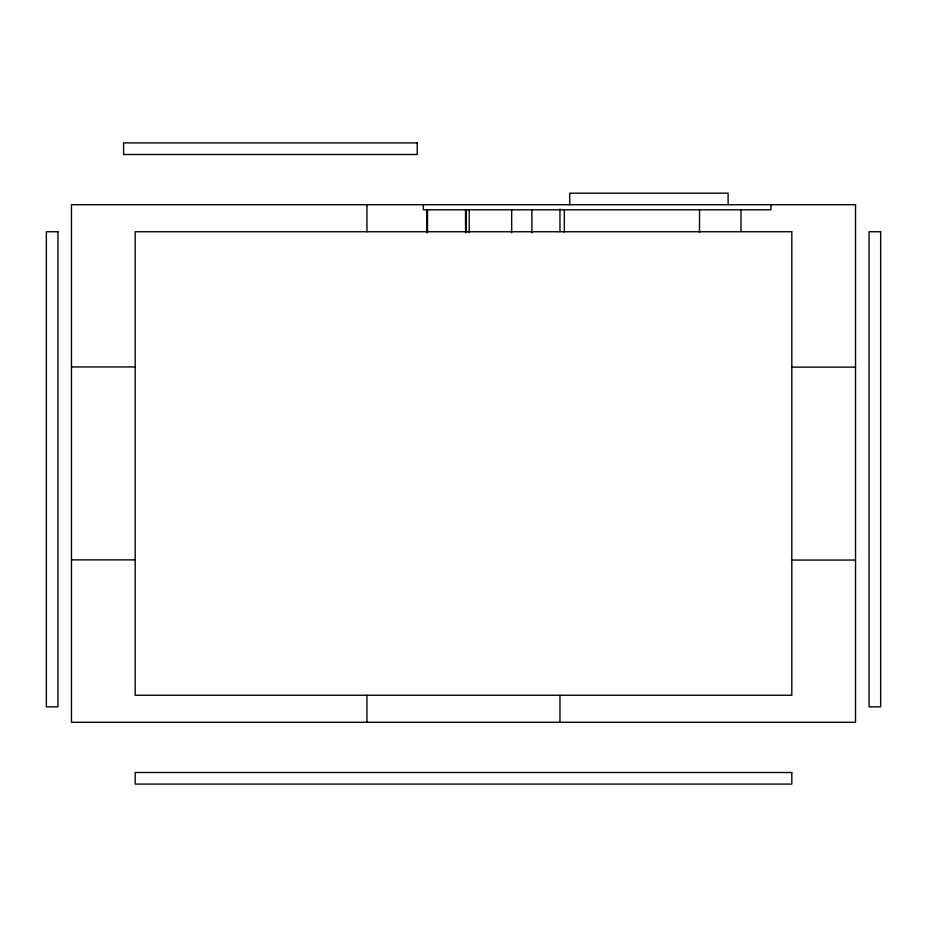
<?xml version="1.0" encoding="UTF-8"?>
<svg xmlns="http://www.w3.org/2000/svg" width="927" height="927" viewBox="0 0 927 927"><rect width="100%" height="100%" fill="white"/><g stroke="black" fill="none" stroke-linecap="round" stroke-linejoin="round"><path stroke-width="1.39" d="M71.46 366.941L135.191 366.941M791.809 367.127L855.54 367.127M71.46 559.873L135.191 559.873M791.809 560.059L855.54 560.059M770.986 204.774L770.986 209.803L423.361 209.803L423.361 204.774M740.997 209.803L740.997 231.53M728.112 204.774L728.112 193.187L569.746 193.187L569.746 204.774M699.514 209.803L699.514 232.271M564.323 209.803L564.323 232.271M559.966 208.981L559.966 231.75M559.966 695.25L559.966 722.284M531.901 209.803L531.901 232.793M511.692 209.803L511.692 232.689M469.201 209.803L469.201 232.689M466.13 209.803L466.13 232.689M465.528 209.803L465.528 232.689M427.509 209.803L427.509 232.689M426.895 209.803L426.895 232.689M366.941 204.716L366.941 231.75M366.941 695.25L366.941 722.284M417.22 142.909L123.604 142.909L123.604 154.496L417.22 154.496L417.22 142.909M855.54 204.716L71.46 204.716L71.46 722.284L855.54 722.284L855.54 204.716M57.938 231.75L46.35 231.75L46.35 706.837L57.938 706.837L57.938 231.75M791.809 231.75L135.191 231.75L135.191 695.25L791.809 695.25L791.809 231.75M880.65 231.75L869.062 231.75L869.062 706.837L880.65 706.837L880.65 231.75M791.809 772.504L135.191 772.504L135.191 784.091L791.809 784.091L791.809 772.504"/></g></svg>
